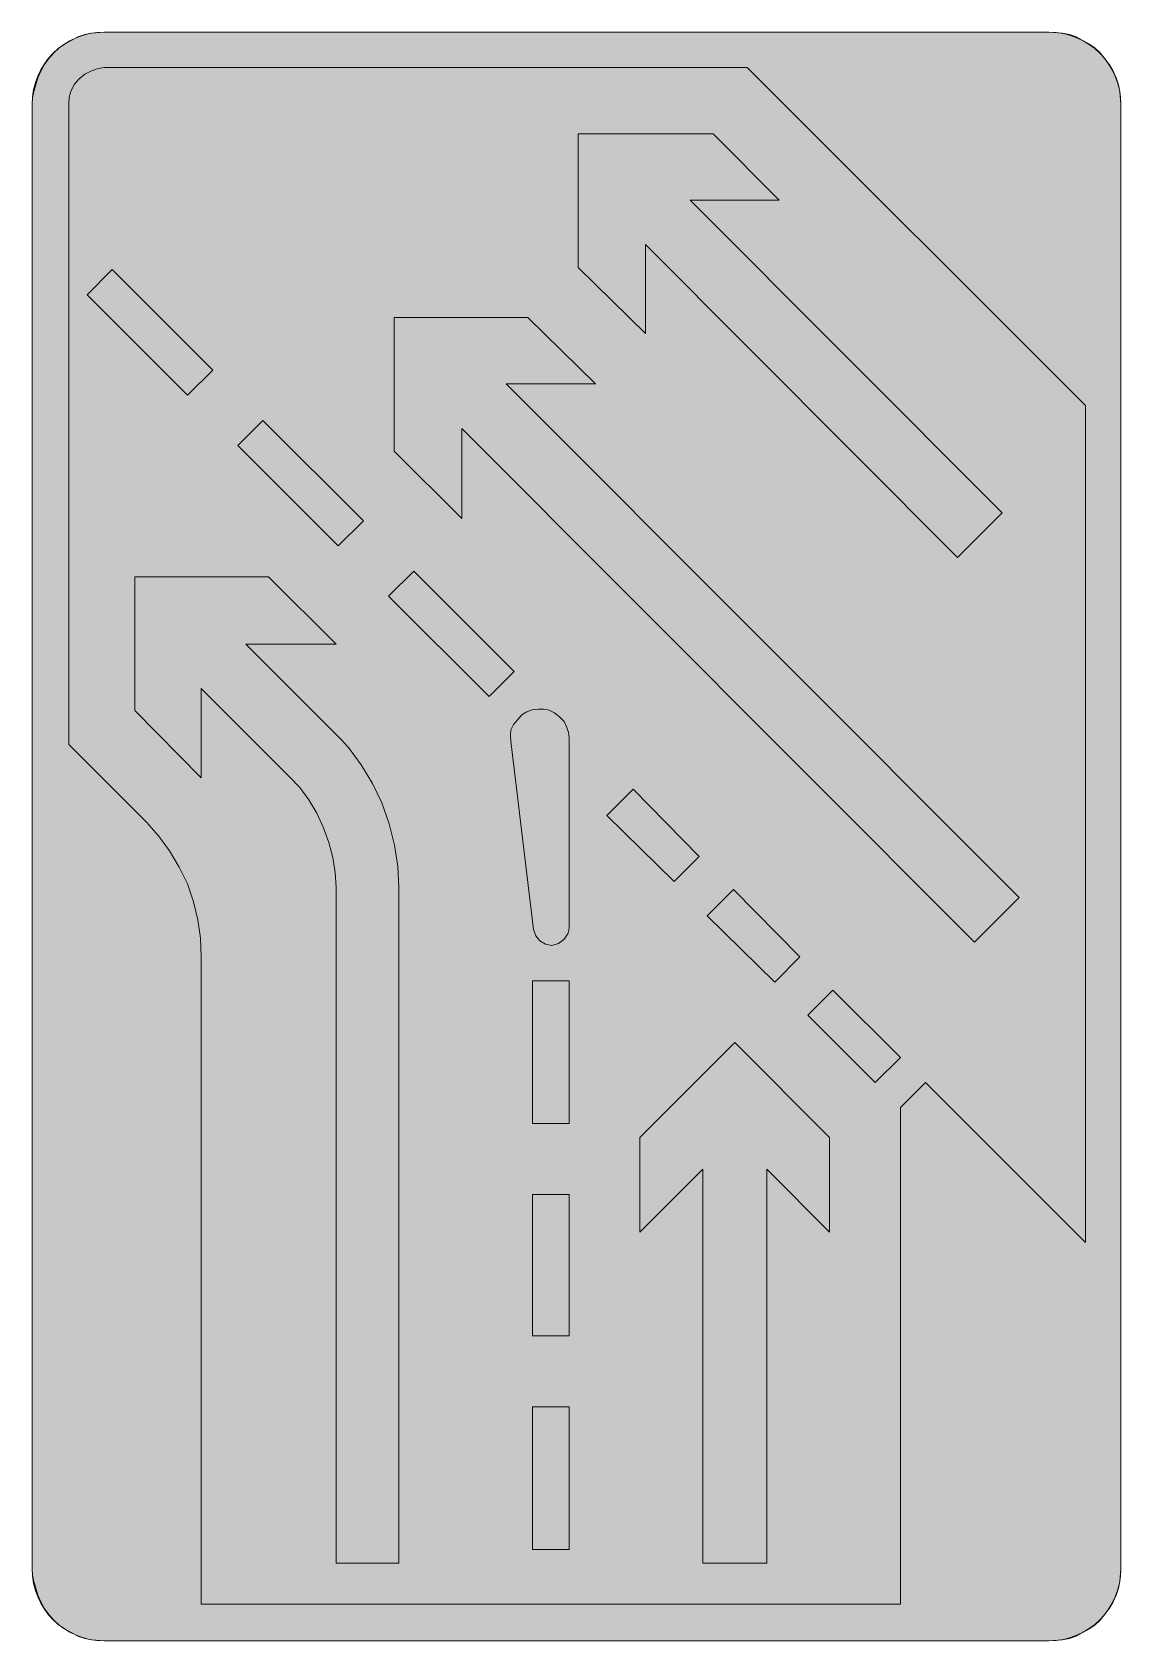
# Model space of a CAD drawing. Header units: metres. Extents: x 199 to 370, y 9 to 263.
import ezdxf

# ---------------------------------------------------------------- set-up
doc = ezdxf.new("R2010")
doc.units = ezdxf.units.M
for name, color, linetype, true_color in [('FILL_LIME_00FF00', 7, 'Continuous', 0x00ff00), ('FILL_WHITE_FFFFFF', 7, 'Continuous', 0xffffff), ('STROKE_LIME_00FF00', 7, 'Continuous', 0x00ff00)]:
    doc.layers.add(name, color=color, linetype=linetype, true_color=true_color)

msp = doc.modelspace()

# ---------------------------------------------------------------- hatches: boundary and pattern name
at = {"layer": 'FILL_LIME_00FF00', "true_color": 0x00ff00}
h = msp.add_hatch(color=7, dxfattribs=at)
h.dxf.hatch_style = 1
h.paths.add_polyline_path([(364.86, 203.94), (364.86, 72), (339.66, 97.2), (335.7, 93.24), (335.7, 14.94), (225.54, 14.94), (225.54, 117), (225.41, 119.94), (225, 122.83), (224.33, 125.68), (223.38, 128.52), (222.06, 131.18), (220.55, 133.72), (218.82, 136.09), (216.9, 138.24), (204.66, 150.48), (204.66, 251.46), (204.71, 252.54), (205.02, 253.62), (205.58, 254.59), (206.28, 255.42), (207.2, 256.19), (208.26, 256.68), (209.32, 257.09), (210.24, 257.22), (311.58, 257.22), (364.86, 203.94)])
at = {"layer": 'FILL_WHITE_FFFFFF', "true_color": 0xffffff}
h = msp.add_hatch(color=7, dxfattribs=at)
h.dxf.hatch_style = 1
h.paths.add_polyline_path([(359.1, 262.8), (361.26, 262.64), (362.34, 262.42), (363.42, 262.08), (365.38, 260.96), (366.33, 260.31), (367.2, 259.56), (368.66, 257.65), (369.25, 256.65), (369.72, 255.6), (370.06, 254.52), (370.28, 253.46), (370.44, 251.46), (370.44, 20.52), (370.28, 18.52), (370.06, 17.46), (369.72, 16.38), (369.25, 15.33), (368.66, 14.33), (367.2, 12.42), (366.33, 11.67), (365.38, 11.02), (363.42, 9.9), (362.34, 9.56), (361.26, 9.34), (359.1, 9.18), (210.24, 9.18), (208.24, 9.34), (207.18, 9.56), (206.1, 9.9), (204.08, 11.02), (203.16, 11.67), (202.32, 12.42), (201.47, 13.37), (200.79, 14.33), (200.24, 15.33), (199.8, 16.38), (199.15, 18.52), (198.96, 19.54), (198.9, 20.52), (198.9, 251.46), (198.96, 252.44), (199.15, 253.46), (199.8, 255.6), (200.24, 256.65), (200.79, 257.65), (201.47, 258.61), (202.32, 259.56), (203.16, 260.31), (204.08, 260.96), (206.1, 262.08), (207.18, 262.42), (208.24, 262.64), (210.24, 262.8), (359.1, 262.8)])
h = msp.add_hatch(color=7, dxfattribs=at)
h.dxf.hatch_style = 1
h.paths.add_polyline_path([(284.94, 246.78), (306.18, 246.78), (316.62, 236.34), (302.58, 236.34), (351.72, 187.02), (344.7, 180), (295.56, 229.32), (295.56, 215.28), (284.94, 225.72), (284.94, 246.78)])
h = msp.add_hatch(color=7, dxfattribs=at)
h.dxf.hatch_style = 1
h.paths.add_polyline_path([(223.38, 205.56), (207.54, 221.4), (211.5, 225.36), (227.34, 209.52), (223.38, 205.56)])
h = msp.add_hatch(color=7, dxfattribs=at)
h.dxf.hatch_style = 1
h.paths.add_polyline_path([(255.96, 217.8), (277.02, 217.8), (287.64, 207.36), (273.6, 207.36), (354.42, 126.36), (347.4, 119.34), (266.58, 200.34), (266.58, 186.12), (255.96, 196.74), (255.96, 217.8)])
h = msp.add_hatch(color=7, dxfattribs=at)
h.dxf.hatch_style = 1
h.paths.add_polyline_path([(247.14, 181.8), (231.3, 197.64), (235.26, 201.6), (251.1, 185.76), (247.14, 181.8)])
h = msp.add_hatch(color=7, dxfattribs=at)
h.dxf.hatch_style = 1
h.paths.add_polyline_path([(270.9, 158.04), (255.06, 173.88), (259.02, 177.84), (274.86, 162), (270.9, 158.04)])
h = msp.add_hatch(color=7, dxfattribs=at)
h.dxf.hatch_style = 1
h.paths.add_polyline_path([(247.6, 151.27), (248.72, 150.01), (250.74, 147.28), (252.5, 144.36), (253.98, 141.3), (255.16, 138), (256.01, 134.64), (256.51, 131.28), (256.68, 127.98), (256.68, 21.42), (246.78, 21.42), (246.78, 127.98), (246.65, 130.3), (246.26, 132.66), (245.64, 135.02), (244.8, 137.34), (243.75, 139.67), (242.51, 141.79), (241.05, 143.72), (239.4, 145.44), (225.54, 159.3), (225.54, 145.26), (215.1, 155.88), (215.1, 176.94), (236.16, 176.94), (246.78, 166.32), (232.56, 166.32), (246.42, 152.46), (247.6, 151.27)])
h = msp.add_hatch(color=7, dxfattribs=at)
h.dxf.hatch_style = 1
h.paths.add_polyline_path([(283.44, 121.15), (283.28, 120.65), (282.69, 119.77), (281.83, 119.12), (280.8, 118.8), (279.77, 118.99), (278.89, 119.52), (278.24, 120.32), (277.92, 121.32), (274.32, 151.02), (274.25, 151.85), (274.32, 152.82), (274.73, 153.63), (275.4, 154.44), (276.03, 155.15), (276.82, 155.66), (277.7, 155.96), (278.64, 156.06), (279.48, 156.09), (280.35, 155.9), (281.22, 155.48), (282.06, 154.8), (282.74, 154.13), (283.14, 153.18), (283.39, 152.37), (283.5, 151.56), (283.5, 121.68), (283.44, 121.15)])
h = msp.add_hatch(color=7, dxfattribs=at)
h.dxf.hatch_style = 1
h.paths.add_polyline_path([(300.06, 128.88), (289.44, 139.32), (293.58, 143.46), (304.02, 132.84), (300.06, 128.88)])
h = msp.add_hatch(color=7, dxfattribs=at)
h.dxf.hatch_style = 1
h.paths.add_polyline_path([(315.9, 113.04), (305.28, 123.48), (309.42, 127.62), (319.86, 117), (315.9, 113.04)])
h = msp.add_hatch(color=7, dxfattribs=at)
h.dxf.hatch_style = 1
h.paths.add_polyline_path([(283.5, 113.22), (283.5, 90.72), (277.74, 90.72), (277.74, 113.22), (283.5, 113.22)])
h = msp.add_hatch(color=7, dxfattribs=at)
h.dxf.hatch_style = 1
h.paths.add_polyline_path([(331.74, 97.2), (321.12, 107.82), (325.08, 111.78), (335.7, 101.16), (331.74, 97.2)])
h = msp.add_hatch(color=7, dxfattribs=at)
h.dxf.hatch_style = 1
h.paths.add_polyline_path([(324.54, 88.56), (324.54, 73.62), (314.64, 83.52), (314.64, 21.42), (304.56, 21.42), (304.56, 83.52), (294.66, 73.62), (294.66, 88.56), (309.6, 103.5), (324.54, 88.56)])
h = msp.add_hatch(color=7, dxfattribs=at)
h.dxf.hatch_style = 1
h.paths.add_polyline_path([(283.5, 79.56), (283.5, 57.24), (277.74, 57.24), (277.74, 79.56), (283.5, 79.56)])
h = msp.add_hatch(color=7, dxfattribs=at)
h.dxf.hatch_style = 1
h.paths.add_polyline_path([(283.5, 46.08), (283.5, 23.58), (277.74, 23.58), (277.74, 46.08), (283.5, 46.08)])

# ---------------------------------------------------------------- linework, layer by layer
at = {"layer": 'FILL_LIME_00FF00', "lineweight": 0, "true_color": 0x00ff00}
msp.add_lwpolyline([(364.86, 203.94), (364.86, 72), (339.66, 97.2), (335.7, 93.24), (335.7, 14.94), (225.54, 14.94), (225.54, 117), (225.41, 119.94), (225, 122.83), (224.33, 125.68), (223.38, 128.52), (222.06, 131.18), (220.55, 133.72), (218.82, 136.09), (216.9, 138.24), (204.66, 150.48), (204.66, 251.46), (204.71, 252.54), (205.02, 253.62), (205.58, 254.59), (206.28, 255.42), (207.2, 256.19), (208.26, 256.68), (209.32, 257.09), (210.24, 257.22), (311.58, 257.22)], close=True, dxfattribs=at)
at = {"layer": 'FILL_WHITE_FFFFFF', "lineweight": 0, "true_color": 0xffffff}
for points in [[(359.1, 262.8), (361.26, 262.64), (362.34, 262.42), (363.42, 262.08), (365.38, 260.96), (366.33, 260.31), (367.2, 259.56), (368.66, 257.65), (369.25, 256.65), (369.72, 255.6), (370.06, 254.52), (370.28, 253.46), (370.44, 251.46), (370.44, 20.52), (370.28, 18.52), (370.06, 17.46), (369.72, 16.38), (369.25, 15.33), (368.66, 14.33), (367.2, 12.42), (366.33, 11.67), (365.38, 11.02), (363.42, 9.9), (362.34, 9.56), (361.26, 9.34), (359.1, 9.18), (210.24, 9.18), (208.24, 9.34), (207.18, 9.56), (206.1, 9.9), (204.08, 11.02), (203.16, 11.67), (202.32, 12.42), (201.47, 13.37), (200.79, 14.33), (200.24, 15.33), (199.8, 16.38), (199.15, 18.52), (198.96, 19.54), (198.9, 20.52), (198.9, 251.46), (198.96, 252.44), (199.15, 253.46), (199.8, 255.6), (200.24, 256.65), (200.79, 257.65), (201.47, 258.61), (202.32, 259.56), (203.16, 260.31), (204.08, 260.96), (206.1, 262.08), (207.18, 262.42), (208.24, 262.64), (210.24, 262.8)], [(284.94, 246.78), (306.18, 246.78), (316.62, 236.34), (302.58, 236.34), (351.72, 187.02), (344.7, 180), (295.56, 229.32), (295.56, 215.28), (284.94, 225.72)], [(223.38, 205.56), (207.54, 221.4), (211.5, 225.36), (227.34, 209.52)], [(255.96, 217.8), (277.02, 217.8), (287.64, 207.36), (273.6, 207.36), (354.42, 126.36), (347.4, 119.34), (266.58, 200.34), (266.58, 186.12), (255.96, 196.74)], [(247.14, 181.8), (231.3, 197.64), (235.26, 201.6), (251.1, 185.76)], [(270.9, 158.04), (255.06, 173.88), (259.02, 177.84), (274.86, 162)], [(247.6, 151.27), (248.72, 150.01), (250.74, 147.28), (252.5, 144.36), (253.98, 141.3), (255.16, 138), (256.01, 134.64), (256.51, 131.28), (256.68, 127.98), (256.68, 21.42), (246.78, 21.42), (246.78, 127.98), (246.65, 130.3), (246.26, 132.66), (245.64, 135.02), (244.8, 137.34), (243.75, 139.67), (242.51, 141.79), (241.05, 143.72), (239.4, 145.44), (225.54, 159.3), (225.54, 145.26), (215.1, 155.88), (215.1, 176.94), (236.16, 176.94), (246.78, 166.32), (232.56, 166.32), (246.42, 152.46)], [(283.44, 121.15), (283.28, 120.65), (282.69, 119.77), (281.83, 119.12), (280.8, 118.8), (279.77, 118.99), (278.89, 119.52), (278.24, 120.32), (277.92, 121.32), (274.32, 151.02), (274.25, 151.85), (274.32, 152.82), (274.73, 153.63), (275.4, 154.44), (276.03, 155.15), (276.82, 155.66), (277.7, 155.96), (278.64, 156.06), (279.48, 156.09), (280.35, 155.9), (281.22, 155.48), (282.06, 154.8), (282.74, 154.13), (283.14, 153.18), (283.39, 152.37), (283.5, 151.56), (283.5, 121.68)], [(300.06, 128.88), (289.44, 139.32), (293.58, 143.46), (304.02, 132.84)], [(315.9, 113.04), (305.28, 123.48), (309.42, 127.62), (319.86, 117)], [(283.5, 113.22), (283.5, 90.72), (277.74, 90.72), (277.74, 113.22)], [(331.74, 97.2), (321.12, 107.82), (325.08, 111.78), (335.7, 101.16)], [(324.54, 88.56), (324.54, 73.62), (314.64, 83.52), (314.64, 21.42), (304.56, 21.42), (304.56, 83.52), (294.66, 73.62), (294.66, 88.56), (309.6, 103.5)], [(283.5, 79.56), (283.5, 57.24), (277.74, 57.24), (277.74, 79.56)], [(283.5, 46.08), (283.5, 23.58), (277.74, 23.58), (277.74, 46.08)]]:
    msp.add_lwpolyline(points, close=True, dxfattribs=at)
at = {"layer": 'STROKE_LIME_00FF00', "lineweight": 0, "true_color": 0x00ff00}
for points in [[(198.9, 251.46), (198.96, 252.63), (199.13, 253.76), (199.41, 254.85), (199.79, 255.89), (200.26, 256.88), (200.83, 257.82), (201.48, 258.69), (202.21, 259.49), (203.01, 260.22), (203.88, 260.87), (204.82, 261.44), (205.81, 261.91), (206.85, 262.29), (207.94, 262.57), (209.07, 262.74), (210.24, 262.8)], [(210.24, 262.8), (359.1, 262.8)], [(359.1, 262.8), (360.27, 262.74), (361.4, 262.57), (362.49, 262.29), (363.53, 261.91), (364.52, 261.44), (365.46, 260.87), (366.33, 260.22), (367.13, 259.49), (367.86, 258.69), (368.51, 257.82), (369.08, 256.88), (369.55, 255.89), (369.93, 254.85), (370.21, 253.76), (370.38, 252.63), (370.44, 251.46)], [(198.9, 20.52), (198.9, 251.46)], [(370.44, 251.46), (370.44, 20.52)], [(210.24, 9.18), (209.07, 9.24), (207.94, 9.41), (206.85, 9.69), (205.81, 10.07), (204.82, 10.54), (203.88, 11.11), (203.01, 11.76), (202.21, 12.49), (201.48, 13.29), (200.83, 14.16), (200.26, 15.1), (199.79, 16.09), (199.41, 17.13), (199.13, 18.22), (198.96, 19.35), (198.9, 20.52)], [(370.44, 20.52), (370.38, 19.35), (370.21, 18.22), (369.93, 17.13), (369.55, 16.09), (369.08, 15.1), (368.51, 14.16), (367.86, 13.29), (367.13, 12.49), (366.33, 11.76), (365.46, 11.11), (364.52, 10.54), (363.53, 10.07), (362.49, 9.69), (361.4, 9.41), (360.27, 9.24), (359.1, 9.18)], [(359.1, 9.18), (210.24, 9.18)]]:
    msp.add_lwpolyline(points, dxfattribs=at)

doc.saveas('drawing.dxf')
